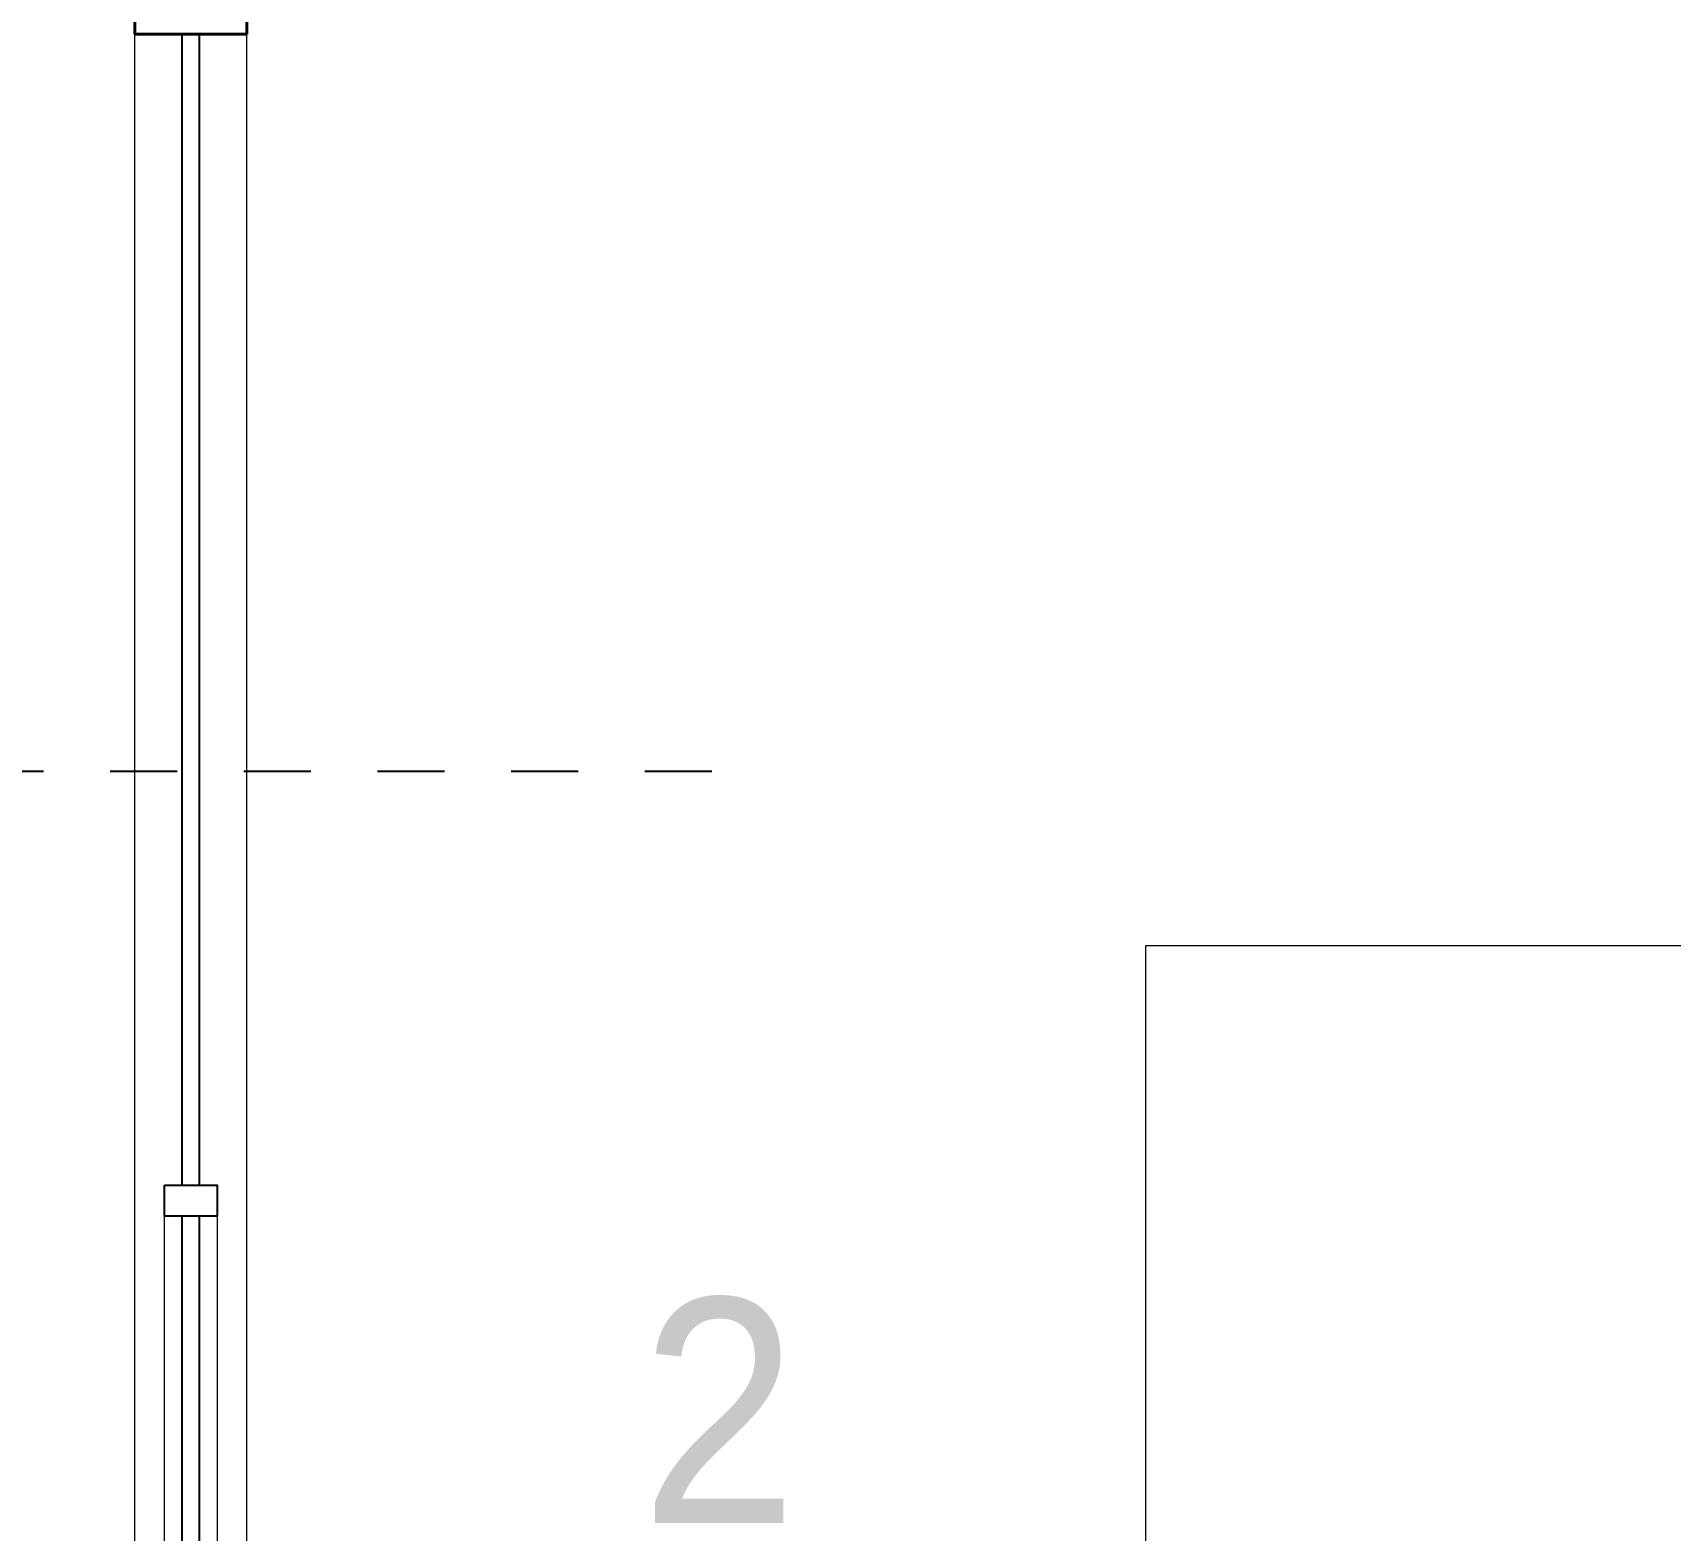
# Model space of a CAD drawing. Header units: millimetres. Extents: x 2810.5 to 2848.4, y 1624.4 to 1676.1.
# Drawn here: x 2816.074 to 2818.525, y 1666.591 to 1668.831 of the extents above; entities that cross this region are included whole.
import ezdxf

# ---------------------------------------------------------------- set-up
doc = ezdxf.new("R2010")
doc.units = ezdxf.units.MM
doc.linetypes.add('TRATTOPUNTO2', pattern=[12.7, 6.35, -3.175, 0, -3.175])
for name, color, linetype, lineweight in [('ARREDI_attrezzature_furniture', 175, 'Continuous', 9), ('MURATURA_section_wall', 7, 'Continuous', 40), ('PROIEZIONI_finissime_fine lines', 251, 'Continuous', 9), ('PROIEZIONI_projections', 145, 'Continuous', 13), ('QUOTE_shares', 252, 'Continuous', 18), ('SEZIONI_medie_small_section', 2, 'Continuous', 25)]:
    doc.layers.add(name, color=color, linetype=linetype, lineweight=lineweight)
doc.layers.add('VETRATE_sezioni_windows_sections', color=7, linetype='Continuous', true_color=0x4d79ff)
doc.styles.get("Standard").update_dxf_attribs({"font": 'arial.ttf'})

msp = doc.modelspace()

# ---------------------------------------------------------------- linework, layer by layer
at = {"layer": 'ARREDI_attrezzature_furniture'}
msp.add_lwpolyline([(2817.74, 1667.4661), (2819.7759, 1667.4661), (2819.7759, 1665.8398), (2817.74, 1665.8398)], close=True, dxfattribs=at)
at = {"layer": 'MURATURA_section_wall'}
msp.add_line((2816.2269, 1668.8292), (2816.3944, 1668.8292), dxfattribs=at)
for points in [[(2816.2269, 1668.8292), (2816.2269, 1669.2593), (2821.3727, 1669.2593)], [(2816.3944, 1668.8292), (2816.3944, 1669.0918), (2821.3727, 1669.0918)]]:
    msp.add_lwpolyline(points, dxfattribs=at)
at = {"layer": 'PROIEZIONI_finissime_fine lines'}
for p, q in [((2816.2714, 1666.3844), (2816.2714, 1667.0612)), ((2816.35, 1667.0612), (2816.35, 1666.3844))]:
    msp.add_line(p, q, dxfattribs=at)
at = {"layer": 'PROIEZIONI_projections'}
for p, q in [((2816.2269, 1666.3381), (2816.2269, 1668.8292)), ((2816.3944, 1666.3381), (2816.3944, 1668.8292))]:
    msp.add_line(p, q, dxfattribs=at)
at = {"layer": 'SEZIONI_medie_small_section', "linetype": 'TRATTOPUNTO2', "ltscale": 0.01}
msp.add_lwpolyline([(2817.0902, 1667.7264), (2815.2923, 1667.7264), (2815.2923, 1667.8208)], dxfattribs=at)
at = {"layer": 'SEZIONI_medie_small_section'}
msp.add_lwpolyline([(2816.2714, 1667.1074), (2816.35, 1667.1074), (2816.35, 1667.0612), (2816.2714, 1667.0612)], close=True, dxfattribs=at)
at = {"layer": 'VETRATE_sezioni_windows_sections'}
for points in [[(2816.2976, 1667.1074), (2816.2976, 1668.8292)], [(2816.3238, 1667.1074), (2816.3238, 1668.8292)], [(2816.2976, 1666.3844), (2816.2976, 1667.0612)], [(2816.3238, 1666.3844), (2816.3238, 1667.0612)]]:
    msp.add_lwpolyline(points, dxfattribs=at)

# ---------------------------------------------------------------- texts
at = {"layer": 'QUOTE_shares', "insert": (2816.6267, 1666.9383), "char_height": 0.336, "attachment_point": 1}
msp.add_mtext_dynamic_manual_height_columns('\\pi0.35715;{\\W0.9;2}', width=0.9146, gutter_width=12.5, heights=[0], dxfattribs=at)

doc.saveas('drawing.dxf')
